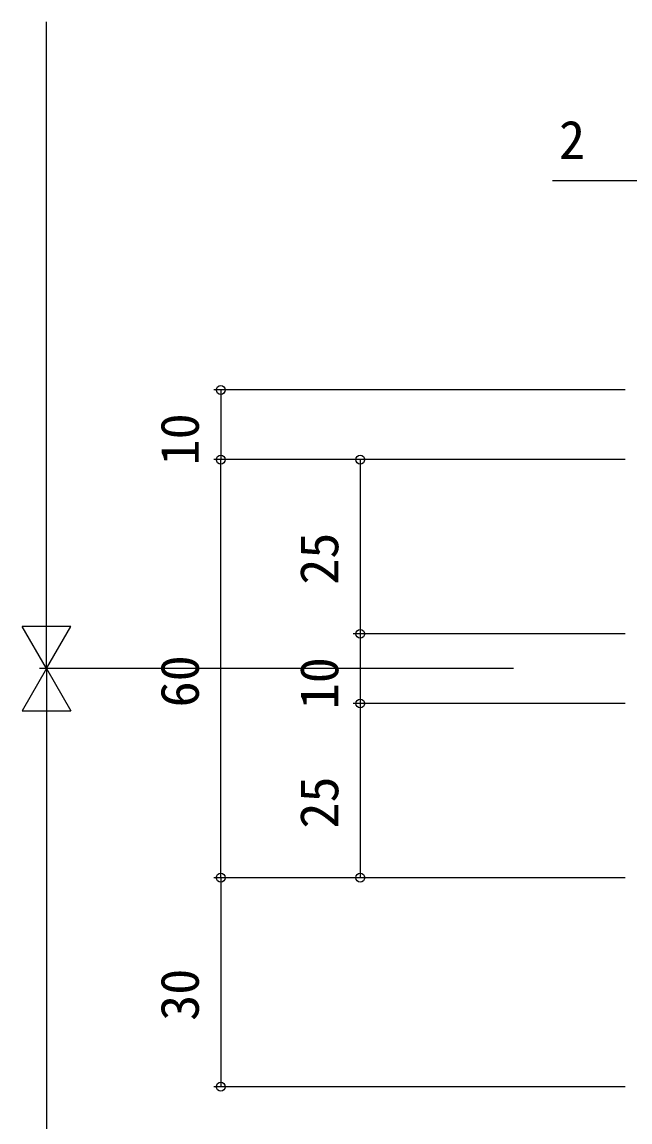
# Model space of a CAD drawing. Units: millimetres, scale not verified. Extents: x -960 to 961, y -419 to 416.
# Drawn here: x -597.9 to -510.7, y 173.4 to 331.3 of the extents above; entities that cross this region are included whole.
import ezdxf
from ezdxf.enums import TextEntityAlignment as Align

# ---------------------------------------------------------------- set-up
doc = ezdxf.new("R2010")
doc.units = ezdxf.units.MM
doc.header["$LTSCALE"] = 2
doc.layers.add('0-7_YKK_D', color=6, linetype='Continuous')
doc.styles.add('ＭＳ ゴシック', font='')
doc.styles.get('ＭＳ ゴシック').set_extended_font_data('MS Gothic')

msp = doc.modelspace()

# ---------------------------------------------------------------- linework, layer by layer
at = {"layer": '0-7_YKK_D'}
for p, q in [((-594.4, 245.5), (-594.4, 331.3)), ((-509.4, 308.5), (-521.847, 308.5)), ((-511.4, 278.5), (-570.4, 278.5)), ((-569.4, 278.5), (-569.4, 268.5)), ((-511.4, 268.5), (-570.4, 268.5)), ((-511.4, 268.5), (-570.4, 268.5)), ((-569.4, 208.5), (-569.4, 268.5)), ((-511.4, 268.5), (-550.4, 268.5)), ((-549.4, 268.5), (-549.4, 243.5)), ((-594.4, 238.5), (-594.4, 250.624)), ((-594.4, 238.5), (-597.9, 244.562)), ((-590.9, 244.562), (-597.9, 244.562)), ((-594.4, 238.5), (-590.9, 244.562)), ((-511.4, 243.5), (-550.4, 243.5)), ((-511.4, 243.5), (-550.4, 243.5)), ((-549.4, 243.5), (-549.4, 233.5)), ((-594.4, 238.5), (-597.9, 232.438)), ((-527.4, 238.5), (-595.4, 238.5)), ((-527.4, 238.5), (-595.4, 238.5)), ((-594.4, 238.5), (-590.9, 232.438)), ((-594.4, 238.5), (-594.4, 226.376)), ((-597.9, 232.438), (-590.9, 232.438)), ((-511.4, 233.5), (-550.4, 233.5)), ((-511.4, 233.5), (-550.4, 233.5)), ((-549.4, 233.5), (-549.4, 208.5)), ((-594.4, 231.5), (-594.4, -293.9)), ((-511.4, 208.5), (-570.4, 208.5)), ((-511.4, 208.5), (-570.4, 208.5)), ((-569.4, 208.5), (-569.4, 178.5)), ((-511.4, 208.5), (-550.4, 208.5)), ((-511.4, 178.5), (-570.4, 178.5))]:
    msp.add_line(p, q, dxfattribs=at)
for centre in [(-569.4, 278.5), (-569.4, 268.5), (-569.4, 268.5), (-549.4, 268.5), (-549.4, 243.5), (-549.4, 243.5), (-549.4, 233.5), (-549.4, 233.5), (-569.4, 208.5), (-569.4, 208.5), (-549.4, 208.5), (-569.4, 178.5)]:
    msp.add_circle(centre, 0.637, dxfattribs=at)

# ---------------------------------------------------------------- texts
at = {"layer": '0-7_YKK_D', "style": 'ＭＳ ゴシック'}
msp.add_text('2', height=5.499, dxfattribs=at).set_placement((-520.901, 310), align=Align.BOTTOM_LEFT)
for s, p in [('10', (-570.9, 267.662)), ('25', (-550.9, 250.545)), ('60', (-570.9, 232.939)), ('10', (-550.9, 232.662)), ('25', (-550.9, 215.545)), ('30', (-570.9, 187.96))]:
    msp.add_text(s, height=5.499, rotation=90, dxfattribs=at).set_placement(p, align=Align.BOTTOM_LEFT)

doc.saveas('drawing.dxf')
